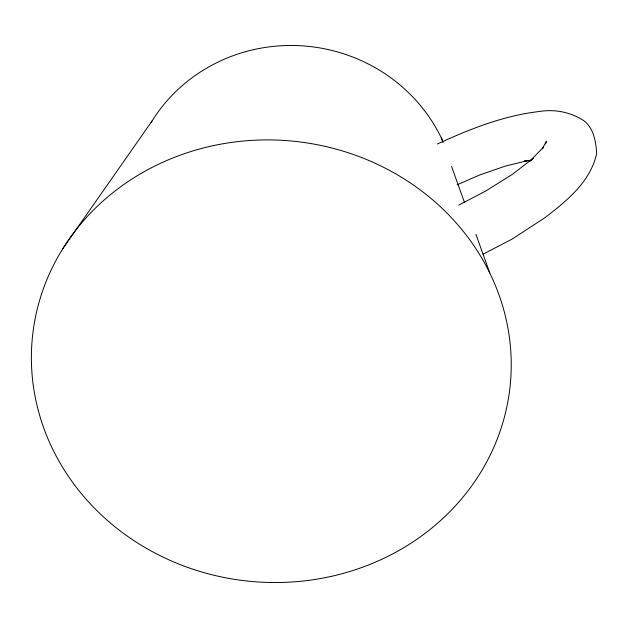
<?xml version="1.0" encoding="UTF-8"?>
<svg xmlns="http://www.w3.org/2000/svg" width="628" height="628" viewBox="0 0 628 628"><rect width="100%" height="100%" fill="white"/><g stroke="black" fill="none" stroke-linecap="round" stroke-linejoin="round"><path stroke-width="0.94" d="M545.669 143.93L546.376 141.292L542.247 148.883M542.6 148.624L543.479 147.172L529.867 161.2L533.651 157.95L512.244 174.435L485.334 191.265L458.675 205.152M62.808 248.641L152.227 120.717M483.034 254.222L512.181 239.056L544.602 217.924C566.456 201.148 590.281 182.144 596.6 153.797C596.121 142.085 593.758 128.191 583.789 120.654C570.303 111.894 554.359 108.919 538.494 111.603C503.075 115.842 469.563 129.14 437.402 144.008M457.215 184.765L480.043 174.859L505.155 166.161L528.352 160.446L524.333 161.09L531.853 160.234M441.351 137.956L442.999 142.548M451.563 166.428L464.414 202.255M475.945 234.401L489.777 272.984M151.199 122.382A164.049 157.597 8.4 0 1 301.668 45.805A164.049 157.597 8.4 0 1 442.607 140.609M130.773 538.51A240.108 221.135 5.6 0 0 509.983 387.319A240.108 221.135 5.6 0 0 173.155 157.848A240.108 221.135 5.6 0 0 130.773 538.51"/></g></svg>
